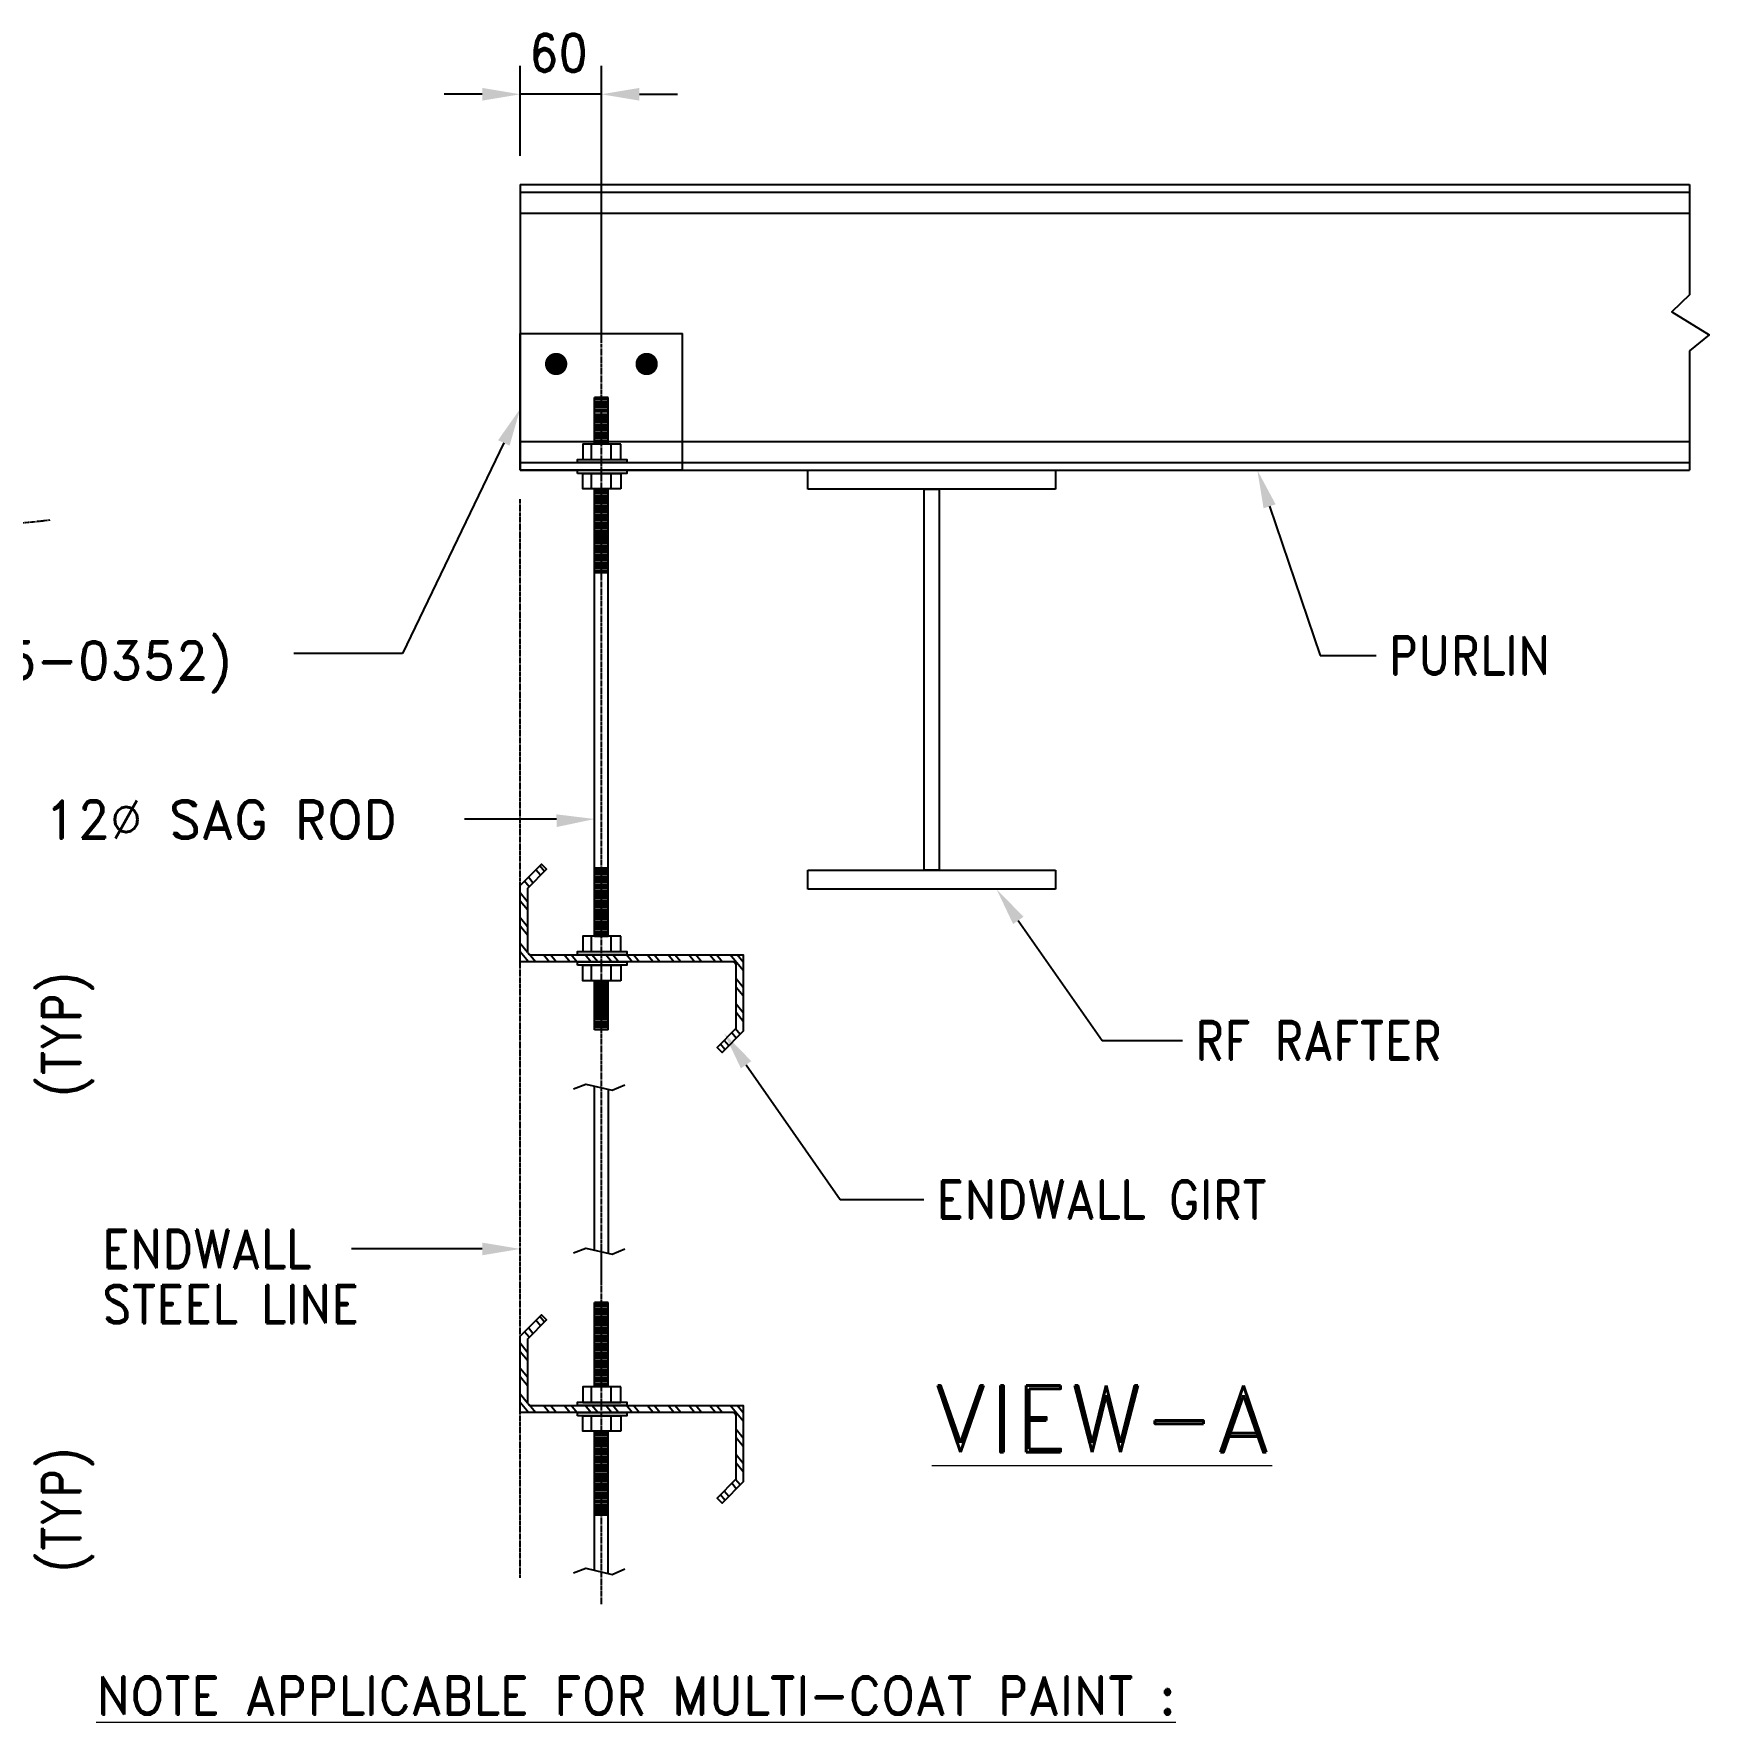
# Model space of a CAD drawing. Header units: inches. Extents: x 3340 to 8649, y 25316 to 28904.
# Drawn here: x 4300 to 5179, y 26798 to 27685 of the extents above; entities that cross this region are included whole.
import ezdxf

# ---------------------------------------------------------------- set-up
doc = ezdxf.new("R2010")
doc.units = ezdxf.units.IN
doc.header["$MEASUREMENT"] = 0
doc.linetypes.add('CENTER', pattern=[2, 1.25, -0.25, 0.25, -0.25])
doc.linetypes.add('HIDDEN', pattern=[0.375, 0.25, -0.125])
for name, color, linetype in [('DIM', 7, 'Continuous'), ('FRAMES', 2, 'Continuous'), ('MISCEL', 7, 'Continuous'), ('secondary', 7, 'Continuous')]:
    doc.layers.add(name, color=color, linetype=linetype)
doc.layers.add('TEXT', color=2, linetype='Continuous', lineweight=0)
doc.styles.add('ROMAND', font='ROMAND', dxfattribs={"height": 3})

# ---------------------------------------------------------------- blocks, each defined once
blk = doc.blocks.new('*X11')
at = {"color": 0}
for p, q in [((89.51, 209.9), (90.08, 210.47)), ((90.71, 210.03), (91.26, 210.58)), ((91.3, 210.09), (91.85, 210.64)), ((92.47, 210.21), (93.03, 210.76)), ((93.06, 210.27), (93.62, 210.82)), ((94.1, 210.25), (94.45, 210.6)), ((88.86, 209.77), (89.49, 210.41)), ((88.9, 209.29), (89.39, 209.78)), ((94.4, 210.01), (94.75, 210.36)), ((94.98, 209.53), (95.33, 209.89)), ((95.28, 209.3), (95.63, 209.65)), ((89, 208.32), (89.45, 208.78)), ((89.05, 207.84), (89.5, 208.29)), ((89.14, 206.88), (89.6, 207.33)), ((89.19, 206.4), (89.64, 206.85)), ((89.29, 205.43), (89.74, 205.88)), ((89.34, 204.95), (89.79, 205.4)), ((89.43, 203.99), (89.89, 204.44)), ((89.48, 203.5), (89.93, 203.95)), ((89.58, 202.54), (90.03, 202.99)), ((89.63, 202.06), (90.08, 202.51)), ((89.72, 201.09), (90.17, 201.54)), ((89.77, 200.61), (90.22, 201.06)), ((89.87, 199.65), (90.32, 200.1)), ((89.92, 199.16), (90.37, 199.62)), ((90.01, 198.2), (90.46, 198.65)), ((90.06, 197.72), (90.51, 198.17)), ((90.16, 196.75), (90.61, 197.2)), ((90.21, 196.27), (90.66, 196.72)), ((84.11, 195.48), (84.46, 195.83)), ((84.4, 195.24), (84.75, 195.59)), ((84.99, 194.77), (85.34, 195.12)), ((87.98, 194.58), (88.53, 195.13)), ((88.57, 194.64), (89.12, 195.19)), ((89.75, 194.75), (90.75, 195.76)), ((90.34, 194.81), (90.8, 195.28)), ((85.28, 194.53), (85.63, 194.88)), ((86.21, 194.4), (86.77, 194.95)), ((86.8, 194.46), (87.35, 195.01))]:
    blk.add_line(p, q, dxfattribs=at)

msp = doc.modelspace()

# ---------------------------------------------------------------- linework, layer by layer
at = {"color": 7, "linetype": 'ByBlock'}
for p, q in [((4555.22, 27620.79), (4555.22, 27668.2)), ((4597.78, 27522.58), (4597.78, 27668.2)), ((4535.22, 27653.2), (4515.22, 27653.2)), ((4597.78, 27653.2), (4555.22, 27653.2)), ((4597.78, 27653.2), (4555.22, 27653.2)), ((4617.78, 27653.2), (4637.78, 27653.2))]:
    msp.add_line(p, q, dxfattribs=at)
at = {"color": 6}
msp.add_line((4555.22, 27605.79), (4555.22, 27455.79), dxfattribs=at)
at = {"color": 7}
for p, q in [((4555.22, 27527.56), (4640.35, 27527.56)), ((4555.22, 27455.79), (4555.22, 27527.56)), ((4640.35, 27455.79), (4640.35, 27527.56)), ((4546.56, 27470.12), (4493.46, 27359.54)), ((4555.22, 27459.79), (4640.35, 27459.79)), ((4640.35, 27455.79), (4555.22, 27455.79)), ((4948.52, 27436.85), (4975.03, 27358.54)), ((4493.46, 27359.54), (4436.35, 27359.54)), ((4975.03, 27358.54), (5004.49, 27358.54)), ((4816.63, 27219.39), (4860.56, 27156.4)), ((4860.56, 27156.4), (4902.75, 27156.4)), ((4673.74, 27143.62), (4723.06, 27072.89)), ((4723.06, 27072.89), (4767.06, 27072.89)), ((4535.22, 27046.87), (4466.54, 27046.87))]:
    msp.add_line(p, q, dxfattribs=at)
at = {"color": 7, "const_width": 5.85}
for points in [[(4571.1, 27511.57, 1), (4576.95, 27511.57, 1)], [(4624.47, 27511.57, -1), (4618.62, 27511.57, -1)]]:
    msp.add_lwpolyline(points, format="xyb", close=True, dxfattribs=at)
at = {"color": 7}
for points in [[(4583.16, 27130.98), (4589.56, 27133.45), (4603.36, 27130.25), (4610.07, 27133.13)], [(4583.16, 27044.79), (4589.56, 27047.26), (4603.36, 27044.06), (4610.07, 27046.93)], [(4583.16, 26876.73), (4589.56, 26879.2), (4603.36, 26876), (4610.07, 26878.87)]]:
    msp.add_lwpolyline(points, dxfattribs=at)
at = {"color": 7, "linetype": 'ByBlock'}
for points in [[(4535.22, 27656.53), (4535.22, 27649.86), (4555.22, 27653.2)], [(4617.78, 27656.53), (4617.78, 27649.86), (4597.78, 27653.2)]]:
    msp.add_solid(points, dxfattribs=at)
at = {"color": 7}
for points in [[(4543.56, 27471.57), (4549.57, 27468.68), (4555.22, 27488.15)], [(4945.36, 27435.78), (4951.67, 27437.92), (4942.1, 27455.79)], [(4813.9, 27217.48), (4819.36, 27221.3), (4805.19, 27235.79)], [(4671, 27141.71), (4676.47, 27145.52), (4662.3, 27160.02)], [(4535.22, 27050.2), (4535.22, 27043.53), (4555.22, 27046.87)]]:
    msp.add_solid(points, dxfattribs=at)
at = {"layer": 'DEFPOINTS', "color": 0, "linetype": 'ByBlock'}
for p in [(4555.22, 27653.2), (4555.22, 27605.79), (4597.78, 27522.05)]:
    msp.add_point(p, dxfattribs=at)
at = {"layer": 'DIM', "color": 7}
msp.add_line((4574.22, 27272.63), (4525.97, 27272.63), dxfattribs=at)
at = {"layer": 'DIM', "color": 7, "linetype": 'CENTER'}
for points in [[(4597.78, 27028.16), (4597.78, 27522.05)], [(4597.78, 26860.31), (4597.78, 27047.38)]]:
    msp.add_lwpolyline(points, dxfattribs=at)
at = {"layer": 'DIM', "color": 7}
msp.add_solid([(4574.09, 27275.1), (4574.38, 27268.44), (4594.22, 27272.63)], dxfattribs=at)
at = {"layer": 'FRAMES'}
for p, q in [((4706.14, 27445.79), (4706.14, 27455.79)), ((4706.14, 27455.79), (4836.14, 27455.79)), ((4836.14, 27455.79), (4836.14, 27445.79)), ((4836.14, 27445.79), (4706.14, 27445.79)), ((4767.14, 27245.79), (4767.14, 27445.79)), ((4767.14, 27445.79), (4775.14, 27445.79)), ((4775.14, 27445.79), (4775.14, 27245.79)), ((4706.14, 27235.79), (4706.14, 27245.79)), ((4706.14, 27245.79), (4836.14, 27245.79)), ((4775.14, 27245.79), (4767.14, 27245.79)), ((4836.14, 27245.79), (4836.14, 27235.79)), ((4836.14, 27235.79), (4706.14, 27235.79))]:
    msp.add_line(p, q, dxfattribs=at)
at = {"layer": 'MISCEL', "color": 7, "linetype": 'CENTER'}
for p, q in [((4555.22, 26874.25), (4555.22, 27440.59)), ((3431.88, 27341.99), (4308.5, 27429.66))]:
    msp.add_line(p, q, dxfattribs=at)
at = {"layer": 'MISCEL', "color": 7}
for p, q in [((4594.23, 27161.97), (4594.23, 27187.75)), ((4594.22, 27046.17), (4594.22, 27132.37)), ((4601.35, 27130.72), (4601.35, 27044.52)), ((4594.22, 26878.12), (4594.22, 26951.14))]:
    msp.add_line(p, q, dxfattribs=at)
for points in [[(4594.22, 27469.52), (4594.22, 27493.94)], [(4601.35, 27493.94), (4594.22, 27493.94)], [(4601.34, 27492.84), (4594.22, 27492.84)], [(4594.22, 27491.75), (4601.34, 27491.75)], [(4601.34, 27491.75), (4594.22, 27491.75)], [(4601.34, 27490.7), (4594.22, 27490.7)], [(4601.34, 27489.56), (4594.22, 27489.56)], [(4601.34, 27488.47), (4594.22, 27488.47)], [(4601.34, 27487.37), (4594.22, 27487.37)], [(4601.34, 27486.42), (4594.22, 27486.42)], [(4601.35, 27469.52), (4601.35, 27493.94)], [(4601.35, 27485.03), (4594.22, 27485.03)], [(4601.35, 27484.19), (4594.22, 27484.19)], [(4601.35, 27483.1), (4594.22, 27483.1)], [(4601.35, 27482), (4594.22, 27482)], [(4594.22, 27482), (4601.35, 27482)], [(4601.35, 27480.95), (4594.22, 27480.95)], [(4601.35, 27479.82), (4594.22, 27479.82)], [(4601.35, 27478.72), (4594.22, 27478.72)], [(4601.35, 27477.62), (4594.22, 27477.62)], [(4594.22, 27477.62), (4601.35, 27477.62)], [(4601.35, 27476.57), (4594.22, 27476.57)], [(4592.6, 27461.4), (4592.6, 27469.52)], [(4601.35, 27475.44), (4594.22, 27475.44)], [(4601.35, 27474.34), (4594.22, 27474.34)], [(4601.34, 27473.24), (4594.22, 27473.24)], [(4594.22, 27473.24), (4601.34, 27473.24)], [(4601.34, 27472.19), (4594.22, 27472.2)], [(4601.34, 27471.06), (4594.22, 27471.06)], [(4601.34, 27469.96), (4594.22, 27469.96)], [(4602.9, 27461.4), (4602.9, 27469.52)], [(4592.6, 27445.94), (4592.6, 27454.07)], [(4602.9, 27445.94), (4602.9, 27454.07)], [(4594.22, 27401.57), (4594.22, 27445.94)], [(4594.22, 27211.12), (4594.22, 27445.94)], [(4601.46, 27445.69), (4594.34, 27445.69)], [(4594.34, 27444.59), (4601.46, 27444.59)], [(4601.46, 27444.59), (4594.34, 27444.59)], [(4601.46, 27443.54), (4594.34, 27443.54)], [(4601.46, 27442.41), (4594.34, 27442.41)], [(4601.46, 27441.31), (4594.34, 27441.31)], [(4601.35, 27401.57), (4601.35, 27445.94)], [(4601.35, 27211.12), (4601.35, 27445.94)], [(4601.32, 27438.11), (4594.19, 27438.11)], [(4601.32, 27436.98), (4594.19, 27436.98)], [(4601.32, 27435.88), (4594.19, 27435.88)], [(4601.32, 27434.78), (4594.19, 27434.78)], [(4594.19, 27434.78), (4601.32, 27434.78)], [(4601.32, 27433.73), (4594.19, 27433.73)], [(4601.32, 27432.6), (4594.19, 27432.6)], [(4594.2, 27439.17), (4601.46, 27439.17)], [(4594.34, 27440.22), (4601.46, 27440.22)], [(4601.46, 27440.22), (4594.34, 27440.22)], [(4601.32, 27431.5), (4594.19, 27431.5)], [(4601.32, 27430.4), (4594.19, 27430.4)], [(4594.19, 27430.4), (4601.32, 27430.4)], [(4601.32, 27429.36), (4594.19, 27429.36)], [(4601.32, 27428.22), (4594.19, 27428.22)], [(4601.32, 27427.12), (4594.19, 27427.12)], [(4601.32, 27426.03), (4594.19, 27426.03)], [(4594.19, 27426.03), (4601.32, 27426.03)], [(4601.32, 27424.98), (4594.19, 27424.98)], [(4601.32, 27423.84), (4594.19, 27423.84)], [(4601.32, 27422.75), (4594.19, 27422.75)], [(4601.32, 27421.65), (4594.19, 27421.65)], [(4601.32, 27420.7), (4594.19, 27420.7)], [(4601.32, 27419.32), (4594.19, 27419.32)], [(4601.32, 27418.18), (4594.19, 27418.18)], [(4601.32, 27417.08), (4594.19, 27417.08)], [(4594.19, 27415.99), (4601.32, 27415.99)], [(4601.32, 27415.99), (4594.19, 27415.99)], [(4601.32, 27414.94), (4594.19, 27414.94)], [(4594.2, 27420.37), (4601.46, 27420.37)], [(4601.32, 27413.8), (4594.19, 27413.8)], [(4601.32, 27412.71), (4594.19, 27412.71)], [(4594.19, 27411.61), (4601.32, 27411.61)], [(4601.32, 27411.61), (4594.19, 27411.61)], [(4601.32, 27410.56), (4594.19, 27410.56)], [(4601.32, 27409.43), (4594.19, 27409.43)], [(4601.32, 27408.33), (4594.19, 27408.33)], [(4594.19, 27407.23), (4601.32, 27407.23)], [(4601.32, 27407.23), (4594.19, 27407.23)], [(4601.32, 27406.18), (4594.19, 27406.18)], [(4601.32, 27405.05), (4594.19, 27405.05)], [(4601.32, 27403.95), (4594.19, 27403.95)], [(4601.32, 27402.85), (4594.19, 27402.85)], [(4601.32, 27401.91), (4594.19, 27401.91)], [(4601.35, 27246.86), (4594.22, 27246.86)], [(4594.22, 27245.81), (4601.35, 27245.81)], [(4601.35, 27245.81), (4594.22, 27245.81)], [(4601.35, 27244.71), (4594.22, 27244.71)], [(4601.35, 27243.62), (4594.22, 27243.62)], [(4601.35, 27242.48), (4594.22, 27242.48)], [(4594.22, 27241.43), (4601.35, 27241.43)], [(4601.35, 27241.43), (4594.22, 27241.43)], [(4601.35, 27240.34), (4594.22, 27240.34)], [(4601.35, 27239.24), (4594.22, 27239.24)], [(4601.35, 27238.1), (4594.22, 27238.11)], [(4594.22, 27237.06), (4601.35, 27237.06)], [(4601.35, 27237.06), (4594.23, 27237.06)], [(4601.35, 27231.73), (4594.22, 27231.73)], [(4594.22, 27231.73), (4601.35, 27231.73)], [(4601.35, 27230.64), (4594.22, 27230.64)], [(4601.35, 27229.54), (4594.22, 27229.54)], [(4601.35, 27228.4), (4594.22, 27228.4)], [(4601.35, 27236.11), (4594.23, 27236.11)], [(4601.35, 27235.01), (4594.23, 27235.01)], [(4601.35, 27233.92), (4594.22, 27233.92)], [(4601.35, 27232.78), (4594.22, 27232.78)], [(4601.35, 27227.36), (4594.22, 27227.36)], [(4594.22, 27227.36), (4601.35, 27227.36)], [(4601.35, 27226.26), (4594.22, 27226.26)], [(4601.35, 27225.16), (4594.22, 27225.16)], [(4601.35, 27224.03), (4594.22, 27224.03)], [(4601.35, 27222.98), (4594.22, 27222.98)], [(4594.22, 27222.98), (4601.35, 27222.98)], [(4601.35, 27221.88), (4594.22, 27221.88)], [(4601.35, 27220.78), (4594.22, 27220.78)], [(4601.35, 27219.65), (4594.22, 27219.65)], [(4592.6, 27203), (4592.6, 27211.12)], [(4594.22, 27218.6), (4601.35, 27218.6)], [(4601.35, 27217.47), (4594.22, 27217.47)], [(4594.22, 27216.42), (4601.35, 27216.42)], [(4594.22, 27211.18), (4601.35, 27211.18)], [(4601.35, 27216.42), (4594.23, 27216.42)], [(4601.35, 27215.47), (4594.23, 27215.47)], [(4601.35, 27214.37), (4594.23, 27214.37)], [(4601.35, 27213.28), (4594.23, 27213.28)], [(4601.35, 27212.14), (4594.23, 27212.14)], [(4601.35, 27211.18), (4594.22, 27211.18)], [(4602.9, 27203), (4602.9, 27211.12)], [(4592.6, 27187.75), (4592.6, 27195.88)], [(4594.22, 27195.88), (4594.22, 27195.92)], [(4601.35, 27195.88), (4601.35, 27195.92)], [(4602.9, 27187.75), (4602.9, 27195.88)], [(4594.22, 27183.75), (4601.35, 27183.75)], [(4601.35, 27187.03), (4594.23, 27187.03)], [(4601.35, 27185.94), (4594.23, 27185.94)], [(4601.35, 27184.8), (4594.23, 27184.8)], [(4601.35, 27183.75), (4594.23, 27183.75)], [(4601.35, 27161.97), (4601.35, 27187.75)], [(4601.35, 27179.38), (4594.22, 27179.38)], [(4594.22, 27179.38), (4601.35, 27179.38)], [(4601.35, 27178.28), (4594.22, 27178.28)], [(4601.35, 27177.18), (4594.22, 27177.18)], [(4601.35, 27176.05), (4594.22, 27176.05)], [(4601.35, 27175), (4594.22, 27175)], [(4594.22, 27175), (4601.35, 27175)], [(4601.35, 27182.66), (4594.23, 27182.66)], [(4601.35, 27181.56), (4594.23, 27181.56)], [(4601.35, 27180.42), (4594.22, 27180.42)], [(4601.35, 27173.9), (4594.22, 27173.9)], [(4601.35, 27172.8), (4594.22, 27172.8)], [(4601.35, 27171.67), (4594.22, 27171.67)], [(4594.22, 27170.62), (4601.35, 27170.62)], [(4601.35, 27170.62), (4594.23, 27170.62)], [(4601.35, 27169.67), (4594.23, 27169.68)], [(4601.35, 27168.58), (4594.23, 27168.58)], [(4601.35, 27167.48), (4594.23, 27167.48)], [(4601.35, 27166.35), (4594.23, 27166.35)], [(4594.22, 27165.3), (4601.35, 27165.3)], [(4601.35, 27165.3), (4594.23, 27165.3)], [(4601.35, 27164.2), (4594.23, 27164.2)], [(4601.35, 27163.1), (4594.23, 27163.1)], [(4601.35, 27161.97), (4594.23, 27161.97)], [(4601.32, 27018.83), (4594.2, 27018.83)], [(4594.22, 26974.42), (4594.22, 27018.83)], [(4601.46, 27017.7), (4594.34, 27017.7)], [(4601.46, 27016.6), (4594.34, 27016.6)], [(4594.34, 27015.51), (4601.46, 27015.51)], [(4601.46, 27015.51), (4594.34, 27015.51)], [(4601.35, 26974.42), (4601.34, 27018.72)], [(4601.32, 27009.02), (4594.19, 27009.02)], [(4601.32, 27007.89), (4594.19, 27007.89)], [(4601.32, 27006.79), (4594.19, 27006.79)], [(4594.2, 27010.08), (4601.46, 27010.08)], [(4601.46, 27014.46), (4594.34, 27014.46)], [(4601.46, 27013.32), (4594.34, 27013.32)], [(4601.46, 27012.23), (4594.34, 27012.23)], [(4594.34, 27011.13), (4601.46, 27011.13)], [(4601.46, 27011.13), (4594.34, 27011.13)], [(4601.32, 27005.69), (4594.19, 27005.7)], [(4594.19, 27005.7), (4601.32, 27005.69)], [(4601.32, 27004.65), (4594.19, 27004.65)], [(4601.32, 27003.51), (4594.19, 27003.51)], [(4601.32, 27002.41), (4594.19, 27002.41)], [(4601.32, 27001.32), (4594.19, 27001.32)], [(4594.19, 27001.32), (4601.32, 27001.32)], [(4601.32, 27000.27), (4594.19, 27000.27)], [(4601.32, 26999.13), (4594.19, 26999.13)], [(4601.32, 26998.04), (4594.19, 26998.04)], [(4601.32, 26996.94), (4594.19, 26996.94)], [(4594.19, 26996.94), (4601.32, 26996.94)], [(4601.32, 26995.89), (4594.19, 26995.89)], [(4601.32, 26994.76), (4594.19, 26994.76)], [(4601.32, 26993.66), (4594.19, 26993.66)], [(4601.32, 26992.56), (4594.19, 26992.56)], [(4601.32, 26991.62), (4594.19, 26991.62)], [(4601.32, 26990.23), (4594.19, 26990.23)], [(4601.32, 26989.09), (4594.19, 26989.09)], [(4594.2, 26991.28), (4601.46, 26991.28)], [(4601.32, 26988), (4594.19, 26988)], [(4594.19, 26986.9), (4601.32, 26986.9)], [(4601.32, 26986.9), (4594.19, 26986.9)], [(4601.32, 26985.85), (4594.19, 26985.85)], [(4601.32, 26984.72), (4594.19, 26984.72)], [(4601.32, 26983.62), (4594.19, 26983.62)], [(4594.19, 26982.52), (4601.32, 26982.52)], [(4601.32, 26982.52), (4594.19, 26982.52)], [(4601.32, 26981.47), (4594.19, 26981.47)], [(4601.32, 26980.34), (4594.19, 26980.34)], [(4592.6, 26966.3), (4592.6, 26974.42)], [(4601.32, 26979.24), (4594.19, 26979.24)], [(4594.19, 26978.14), (4601.32, 26978.14)], [(4601.32, 26978.14), (4594.19, 26978.14)], [(4601.32, 26977.09), (4594.19, 26977.09)], [(4601.32, 26975.96), (4594.19, 26975.96)], [(4601.32, 26974.86), (4594.19, 26974.86)], [(4602.9, 26966.3), (4602.9, 26974.42)], [(4592.6, 26951.14), (4592.6, 26959.26)], [(4602.9, 26951.14), (4602.9, 26959.26)], [(4594.2, 26944.36), (4601.46, 26944.36)], [(4594.22, 26878.12), (4594.22, 26951.14)], [(4594.22, 26878.12), (4594.22, 26951.14)], [(4601.46, 26950.88), (4594.34, 26950.88)], [(4601.46, 26949.79), (4594.34, 26949.79)], [(4594.34, 26949.79), (4601.46, 26949.79)], [(4601.46, 26948.74), (4594.34, 26948.74)], [(4601.46, 26947.6), (4594.34, 26947.6)], [(4601.46, 26946.51), (4594.34, 26946.51)], [(4601.46, 26945.41), (4594.34, 26945.41)], [(4594.34, 26945.41), (4601.46, 26945.41)], [(4601.35, 26876.46), (4601.35, 26951.14)], [(4601.32, 26943.3), (4594.19, 26943.3)], [(4601.32, 26942.17), (4594.19, 26942.17)], [(4601.32, 26941.07), (4594.19, 26941.07)], [(4594.19, 26939.98), (4601.32, 26939.98)], [(4601.32, 26939.98), (4594.19, 26939.98)], [(4601.32, 26938.93), (4594.19, 26938.93)], [(4601.32, 26937.79), (4594.19, 26937.79)], [(4601.32, 26936.7), (4594.19, 26936.7)], [(4594.19, 26935.6), (4601.32, 26935.6)], [(4601.32, 26935.6), (4594.19, 26935.6)], [(4601.32, 26934.55), (4594.19, 26934.55)], [(4601.32, 26933.41), (4594.19, 26933.42)], [(4601.32, 26932.32), (4594.19, 26932.32)], [(4594.19, 26931.22), (4601.32, 26931.22)], [(4601.32, 26931.22), (4594.19, 26931.22)], [(4601.32, 26930.17), (4594.19, 26930.17)], [(4601.32, 26929.04), (4594.19, 26929.04)], [(4601.32, 26927.94), (4594.19, 26927.94)], [(4601.32, 26926.84), (4594.19, 26926.84)], [(4601.32, 26925.9), (4594.19, 26925.9)], [(4601.32, 26924.51), (4594.19, 26924.51)], [(4601.32, 26923.37), (4594.19, 26923.37)], [(4601.32, 26922.28), (4594.19, 26922.28)], [(4601.32, 26921.18), (4594.19, 26921.18)], [(4594.19, 26921.18), (4601.32, 26921.18)], [(4601.32, 26920.13), (4594.19, 26920.13)], [(4601.32, 26919), (4594.19, 26919)], [(4601.32, 26917.9), (4594.19, 26917.9)], [(4594.2, 26925.56), (4601.46, 26925.56)], [(4601.32, 26916.8), (4594.19, 26916.8)], [(4594.19, 26916.8), (4601.32, 26916.8)], [(4601.32, 26915.75), (4594.19, 26915.75)], [(4601.32, 26914.62), (4594.19, 26914.62)], [(4601.32, 26913.52), (4594.19, 26913.52)], [(4601.32, 26912.42), (4594.19, 26912.42)], [(4594.19, 26912.42), (4601.32, 26912.42)], [(4601.32, 26911.37), (4594.19, 26911.37)], [(4601.32, 26910.24), (4594.19, 26910.24)], [(4601.32, 26909.14), (4594.19, 26909.14)], [(4601.32, 26908.05), (4594.19, 26908.05)], [(4601.32, 26907.1), (4594.19, 26907.1)]]:
    msp.add_lwpolyline(points, dxfattribs=at)
for points in [[(4607.96, 27469.52), (4588.01, 27469.52), (4588.01, 27461.4), (4607.96, 27461.4)], [(4585.31, 27459.8), (4585.31, 27461.48), (4611.13, 27461.48), (4611.13, 27459.79)], [(4585.31, 27454.11), (4585.31, 27455.8), (4611.13, 27455.79), (4611.13, 27454.11)], [(4608, 27445.94), (4588.05, 27445.95), (4588.05, 27454.07), (4608, 27454.07)], [(4607.96, 27211.12), (4588.01, 27211.12), (4588.01, 27203), (4607.96, 27203)], [(4585.31, 27201.31), (4585.31, 27203), (4611.13, 27203), (4611.13, 27201.31)], [(4585.31, 27195.92), (4585.31, 27197.6), (4611.13, 27197.6), (4611.13, 27195.91)], [(4608, 27187.75), (4588.05, 27187.75), (4588.05, 27195.88), (4608, 27195.87)], [(4607.96, 26974.42), (4588.01, 26974.42), (4588.01, 26966.3), (4607.96, 26966.3)], [(4585.31, 26964.7), (4585.31, 26966.38), (4611.13, 26966.38), (4611.13, 26964.69)], [(4585.31, 26959.3), (4585.31, 26960.99), (4611.13, 26960.99), (4611.13, 26959.3)], [(4608, 26951.14), (4588.05, 26951.14), (4588.05, 26959.26), (4608, 26959.26)]]:
    msp.add_lwpolyline(points, close=True, dxfattribs=at)
at = {"layer": 'secondary', "color": 6}
for p, q in [((4555.22, 27605.79), (5168.85, 27605.79)), ((4555.22, 27455.79), (5168.85, 27455.79))]:
    msp.add_line(p, q, dxfattribs=at)
at = {"layer": 'secondary', "color": 6, "linetype": 'HIDDEN'}
for p, q in [((4555.22, 27601.79), (5168.85, 27601.79)), ((4555.22, 27470.79), (5168.85, 27470.79)), ((4555.22, 27459.79), (5168.85, 27459.79))]:
    msp.add_line(p, q, dxfattribs=at)
at = {"layer": 'secondary', "color": 6, "linetype": 'Continuous'}
msp.add_line((4555.22, 27590.79), (5168.85, 27590.79), dxfattribs=at)
at = {"layer": 'secondary', "color": 6}
for points in [[(5168.85, 27605.79), (5168.85, 27547.87)], [(5168.85, 27547.87), (5159.71, 27538.95), (5179.28, 27526.94), (5168.85, 27518.56)], [(5168.85, 27518.56), (5168.85, 27455.79)]]:
    msp.add_lwpolyline(points, dxfattribs=at)
for points in [[(4613.72, 27197.6), (4555.22, 27197.6), (4555.22, 27237.7), (4566.27, 27248.88), (4568.91, 27246.28), (4558.93, 27236.17), (4558.93, 27203.26, 0.414214), (4560.88, 27201.31), (4613.72, 27201.31), (4672.22, 27201.31), (4672.22, 27161.21), (4661.17, 27150.03), (4658.53, 27152.63), (4668.51, 27162.74), (4668.51, 27195.65, 0.414214), (4666.56, 27197.6)], [(4613.72, 26960.99), (4555.22, 26960.99), (4555.22, 27001.08), (4566.27, 27012.27), (4568.91, 27009.66), (4558.93, 26999.56), (4558.93, 26966.64, 0.414214), (4560.88, 26964.69), (4613.72, 26964.69), (4672.22, 26964.69), (4672.22, 26924.6), (4661.17, 26913.41), (4658.53, 26916.02), (4668.51, 26926.12), (4668.51, 26959.04, 0.414214), (4666.56, 26960.99)]]:
    msp.add_lwpolyline(points, format="xyb", close=True, dxfattribs=at)

# ---------------------------------------------------------------- block references
at = {"layer": 'secondary', "color": 6, "xscale": 7.499999999999996, "yscale": 7.499999999999996, "zscale": 7.499999999999996, "rotation": 84.28939999999997}
for p in [(6058.65, 26377.95), (6058.65, 26141.33)]:
    msp.add_blockref('*X11', p, dxfattribs=at)

# ---------------------------------------------------------------- texts
at = {"color": 7, "style": 'ROMAND', "width": 0.9}
for s, p in [('60', (4559.84, 27664.97)), ('PURLIN', (5011.07, 27348.54)), ('RF RAFTER', (4909.32, 27146.4)), ('ENDWALL GIRT', (4773.63, 27062.89)), ('ENDWALL', (4335.68, 27036.87)), ('STEEL LINE', (4335.68, 27007.89))]:
    msp.add_text(s, height=20, dxfattribs=at).set_placement(p)
for p in [(4324.19, 27127.15), (4324.19, 26877.44)]:
    msp.add_text('(TYP)', height=20, rotation=90, dxfattribs=at).set_placement(p)
at = {"layer": 'TEXT', "color": 7, "style": 'ROMAND'}
for s, p in [('CLIP (05-0352)', (4183.94, 27345.91)), ('12%%c SAG ROD', (4305.47, 27262.35))]:
    msp.add_text(s, height=20, dxfattribs=at).set_placement(p)
at = {"layer": 'TEXT', "style": 'ROMAND'}
msp.add_text('%%uVIEW-A', height=35, dxfattribs=at).set_placement((4771.31, 26940.11))
at = {"layer": 'TEXT', "style": 'ROMAND', "width": 0.95}
msp.add_text('%%uNOTE APPLICABLE FOR MULTI-COAT PAINT :', height=20, dxfattribs=at).set_placement((4332.59, 26802.35))

doc.saveas('drawing.dxf')
